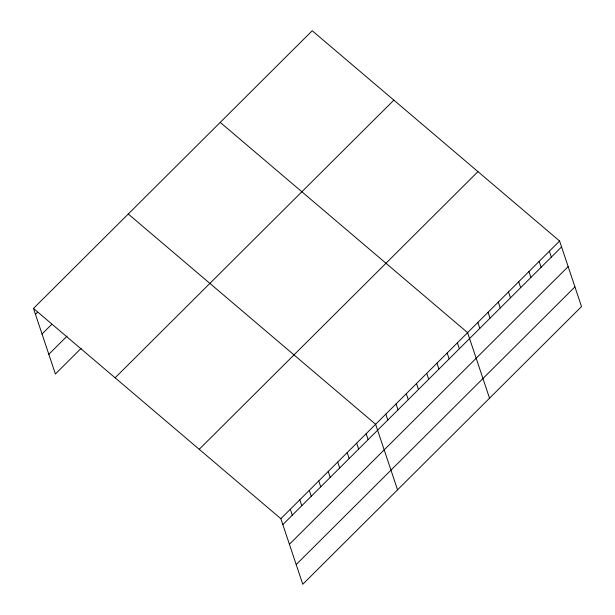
<?xml version="1.0" encoding="UTF-8"?>
<svg xmlns="http://www.w3.org/2000/svg" width="615" height="615" viewBox="0 0 615 615"><rect width="100%" height="100%" fill="white"/><g stroke="black" fill="none" stroke-linecap="round" stroke-linejoin="round"><path stroke-width="0.92" d="M33.479 308.423L312.22 30.75L559.588 241.011L581.521 306.578L302.78 584.25L280.847 518.691L33.479 308.423L55.412 373.989L81.134 348.359M35.455 314.334L37.484 312.312M42.043 334.022L51.514 324.582M48.823 354.302L67.104 336.098M115.105 377.81L393.854 100.137M199.214 449.304L477.955 171.623M280.847 518.691L559.588 241.011M282.823 524.603L561.564 246.923M289.411 544.283L568.152 266.61M296.192 564.562L574.94 286.89M220.232 122.385L467.6 332.646L489.54 398.205M128.251 214.012L375.619 424.281L397.551 489.84M549.364 251.197L551.348 257.108M539.147 261.375L541.123 267.287M528.923 271.561L530.906 277.473M518.706 281.739L520.682 287.651M508.482 291.917L510.465 297.829M498.265 302.103L500.241 308.015M488.041 312.282L490.024 318.193M477.824 322.468L479.8 328.379M457.383 342.832L459.359 348.736M447.159 353.01L449.142 358.922M436.942 363.188L438.918 369.1M426.718 373.374L428.701 379.286M416.501 383.552L418.477 389.464M406.277 393.738L408.26 399.65M396.06 403.917L398.036 409.828M385.836 414.095L387.819 420.007M366.14 433.721L368.116 439.633M356.662 443.161L358.637 449.073M347.183 452.602L349.166 458.513M337.712 462.042L339.688 467.954M328.233 471.482L330.209 477.394M318.755 480.922L320.73 486.834M309.276 490.37L311.252 496.274M299.797 499.81L301.781 505.722M290.318 509.251L292.302 515.162"/></g></svg>
